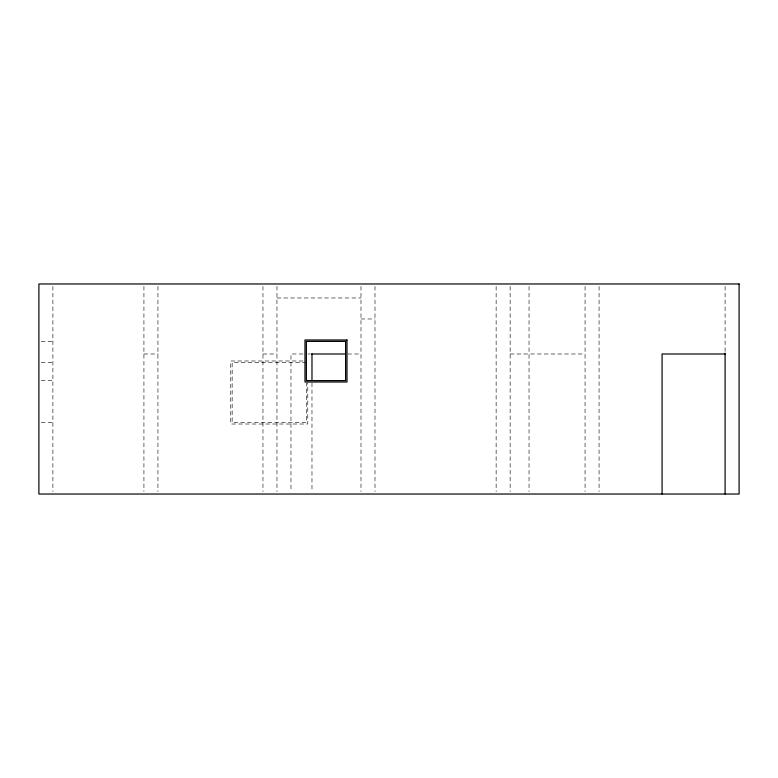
<?xml version="1.0" encoding="UTF-8"?>
<svg xmlns="http://www.w3.org/2000/svg" width="778" height="778" viewBox="0 0 778 778"><rect width="100%" height="100%" fill="white"/><g stroke="black" fill="none" stroke-linecap="round" stroke-linejoin="round"><path stroke-width="0.58" stroke-dasharray="3.89 2.92" d="M276.968 297.974L360.992 297.974M360.992 318.98L374.996 318.98M41.234 341.386L52.904 341.386M143.93 353.99L157.934 353.99M262.964 353.99L276.968 353.99M303.041 353.99L290.972 353.99L290.972 491.618M307.874 353.99L310.286 353.99M347.708 353.99L360.992 353.99M510.135 353.99L585.056 353.99M302.963 360.992L230.755 360.992L230.755 424.01L307.777 424.01L307.777 382.805M41.234 362.392L52.904 362.392M306.376 362.392L232.155 362.392L232.155 422.61L306.376 422.61L306.376 382.864M41.234 380.598L52.904 380.598M41.234 422.61L52.904 422.61M725.096 286.382L725.096 351.967M599.06 286.401L599.06 491.599M585.056 286.382L585.056 491.618M529.04 286.401L529.04 491.599M510.135 286.382L510.135 491.618M496.131 286.401L496.131 491.599M374.996 286.401L374.996 491.599M360.992 286.382L360.992 491.618M311.978 382.961L311.978 491.618M276.968 286.304L276.968 491.618M262.964 286.382L262.964 491.618M157.934 286.382L157.934 491.618M143.93 286.382L143.93 491.618M52.904 286.401L52.904 491.599"/><path stroke-width="1.17" d="M311.492 353.99L345.451 353.99M725.096 353.99L662.078 353.99L662.078 494.03M725.096 353.183L725.096 494.03M311.978 353.99L311.978 380.549M739.1 283.97L38.9 283.97L38.9 494.03L739.1 494.03L739.1 283.97M346.988 339.986L304.976 339.986L304.976 381.998L346.988 381.998L346.988 339.986M345.588 341.386L306.376 341.386L306.376 380.598L345.588 380.598L345.588 341.386"/></g></svg>
